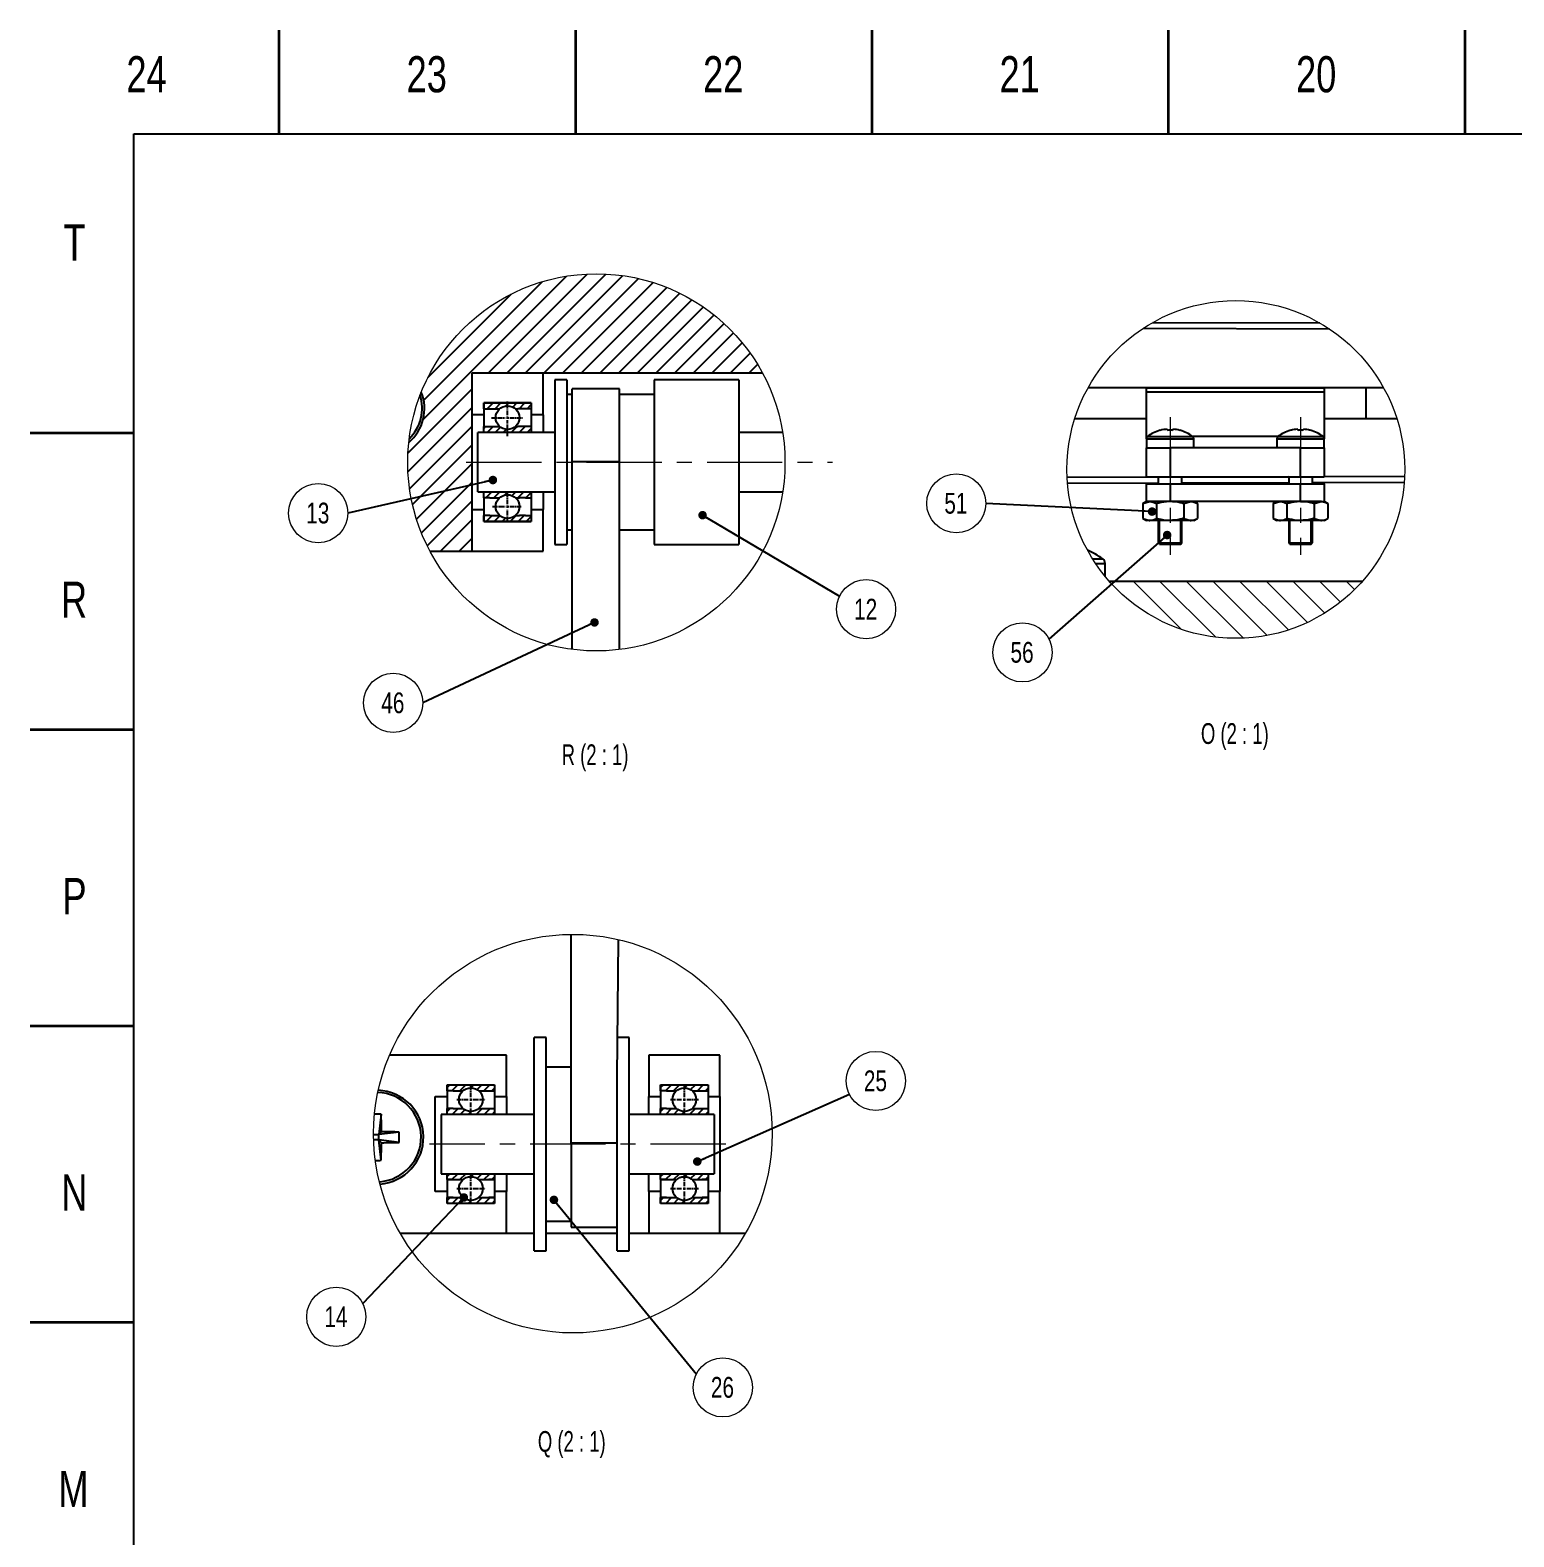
# Model space of a CAD drawing. Header units: millimetres. Extents: x 2 to 1186, y 2 to 838.
# Drawn here: x 2.5 to 252.7, y 584.3 to 838.5 of the extents above; entities that cross this region are included whole.
import ezdxf

# ---------------------------------------------------------------- set-up
doc = ezdxf.new("R2010")
doc.units = ezdxf.units.MM
doc.linetypes.add('CENTER2', pattern=[1.125, 0.75, -0.125, 0.125, -0.125])
doc.linetypes.add('CENTERX2', pattern=[20.32, 12.7, -2.54, 2.54, -2.54])
doc.styles.add('SLDTEXTSTYLE0', font='TXT', dxfattribs={"width": 0.75})
doc.styles.add('SLDTEXTSTYLE2', font='TXT', dxfattribs={"width": 0.666667})
doc.dimstyles.new('SLDDIMSTYLE0', dxfattribs={"dimtxt": 0.18, "dimasz": 1.44, "dimexe": 0, "dimexo": 0.0625, "dimgap": 0, "dimtad": 0, "dimtih": 1, "dimtoh": 1, "dimdec": 0, "dimrnd": 1e-09, "dimzin": 0, "dimdsep": 46, "dimtxsty": 'Standard', "dimblk1": 'DOT', "dimblk2": 'DOT', "dimsah": 1, "dimcen": 0.09, "dimadec": 0, "dimazin": 0, "dimtfac": 1.44, "dimtdec": 0, "dimtofl": 0, "dimtmove": 0, "dimatfit": 3, "dimldrblk": 'DOT', "dimfxl": 1, "dimfrac": 2, "dimtolj": 1, "dimtzin": 0, "dimarcsym": 0})

# ---------------------------------------------------------------- blocks, each defined once
blk = doc.blocks.new('SW_HATCH_6')
at = {"color": 0, "linetype": 'Continuous', "lineweight": 18}
for p, q in [((-35.92, 0), (-27.76, -8.16)), ((-31.43, 0), (-21.95, -9.48)), ((-26.94, 0), (-17.29, -9.65)), ((-22.45, 0), (-13.27, -9.18)), ((-17.96, 0), (-9.7, -8.26)), ((-13.47, 0), (-6.48, -6.99)), ((-8.98, 0), (-3.57, -5.41)), ((-4.49, 0), (-0.93, -3.56)), ((0, 0), (1.45, -1.45))]:
    blk.add_line(p, q, dxfattribs=at)
blk = doc.blocks.new('SW_NOTE_0_47')
at = {"color": 0, "linetype": 'Continuous', "lineweight": 0}
blk.add_circle((-4.47, -2.23), 4.99, dxfattribs=at)
at = {"color": 0, "linetype": 'Continuous', "lineweight": 0, "insert": (-4.54, -0.47), "char_height": 3.5, "attachment_point": 2, "style": 'SLDTEXTSTYLE0'}
blk.add_mtext('56', dxfattribs=at)
blk = doc.blocks.new('_Dot')
at = {"color": 0, "linetype": 'ByBlock', "lineweight": -2}
blk.add_line((-0.5, 0), (-1, 0), dxfattribs=at)
at = {"color": 0, "linetype": 'ByBlock', "const_width": 0.5}
blk.add_lwpolyline([(-0.25, 0, 1), (0.25, 0, 1)], format="xyb", close=True, dxfattribs=at)
blk = doc.blocks.new('SW_NOTE_0_48')
at = {"color": 0, "linetype": 'Continuous', "lineweight": 0}
blk.add_circle((-4.99, 0), 4.99, dxfattribs=at)
at = {"color": 0, "linetype": 'Continuous', "lineweight": 0, "insert": (-5.06, 1.76), "char_height": 3.5, "attachment_point": 2, "style": 'SLDTEXTSTYLE0'}
blk.add_mtext('51', dxfattribs=at)
blk = doc.blocks.new('SW_NOTE_0_52')
at = {"color": 0, "linetype": 'Continuous', "lineweight": 0}
blk.add_circle((4.47, -2.23), 4.99, dxfattribs=at)
at = {"color": 0, "linetype": 'Continuous', "lineweight": 0, "insert": (4.4, -0.47), "char_height": 3.5, "attachment_point": 2, "style": 'SLDTEXTSTYLE0'}
blk.add_mtext('26', dxfattribs=at)
blk = doc.blocks.new('SW_NOTE_0_53')
at = {"color": 0, "linetype": 'Continuous', "lineweight": 0}
blk.add_circle((-4.47, -2.23), 4.99, dxfattribs=at)
at = {"color": 0, "linetype": 'Continuous', "lineweight": 0, "insert": (-4.54, -0.47), "char_height": 3.5, "attachment_point": 2, "style": 'SLDTEXTSTYLE0'}
blk.add_mtext('14', dxfattribs=at)
blk = doc.blocks.new('SW_NOTE_0_54')
at = {"color": 0, "linetype": 'Continuous', "lineweight": 0}
blk.add_circle((4.47, 2.23), 4.99, dxfattribs=at)
at = {"color": 0, "linetype": 'Continuous', "lineweight": 0, "insert": (4.4, 4), "char_height": 3.5, "attachment_point": 2, "style": 'SLDTEXTSTYLE0'}
blk.add_mtext('25', dxfattribs=at)
blk = doc.blocks.new('SW_NOTE_0_55')
at = {"color": 0, "linetype": 'Continuous', "lineweight": 0}
blk.add_circle((-4.99, 0), 4.99, dxfattribs=at)
at = {"color": 0, "linetype": 'Continuous', "lineweight": 0, "insert": (-5.06, 1.76), "char_height": 3.5, "attachment_point": 2, "style": 'SLDTEXTSTYLE0'}
blk.add_mtext('46', dxfattribs=at)
blk = doc.blocks.new('SW_NOTE_0_56')
at = {"color": 0, "linetype": 'Continuous', "lineweight": 0}
blk.add_circle((-4.99, 0), 4.99, dxfattribs=at)
at = {"color": 0, "linetype": 'Continuous', "lineweight": 0, "insert": (-5.06, 1.76), "char_height": 3.5, "attachment_point": 2, "style": 'SLDTEXTSTYLE0'}
blk.add_mtext('13', dxfattribs=at)
blk = doc.blocks.new('SW_NOTE_0_57')
at = {"color": 0, "linetype": 'Continuous', "lineweight": 0}
blk.add_circle((4.47, -2.23), 4.99, dxfattribs=at)
at = {"color": 0, "linetype": 'Continuous', "lineweight": 0, "insert": (4.4, -0.47), "char_height": 3.5, "attachment_point": 2, "style": 'SLDTEXTSTYLE0'}
blk.add_mtext('12', dxfattribs=at)
blk = doc.blocks.new('*U101')
at = {"color": 0, "linetype": 'CENTER2', "transparency": 16777216}
for p, q in [((0, 0.4), (0, 2.74)), ((-2.72, 0), (-0.4, 0)), ((0.4, 0), (2.54, 0)), ((0, -3.13), (0, -0.4))]:
    blk.add_line(p, q, dxfattribs=at)
at = {"color": 0, "linetype": 'Continuous', "transparency": 16777216}
for p, q in [((-0.2, 0), (0.2, 0)), ((0, -0.2), (0, 0.2))]:
    blk.add_line(p, q, dxfattribs=at)
blk = doc.blocks.new('*U102')
at = {"color": 0, "linetype": 'CENTER2', "transparency": 16777216}
for p, q in [((-2.52, 0), (-0.4, 0)), ((0, 0.4), (0, 2.4)), ((0.4, 0), (2.4, 0)), ((0, -2.65), (0, -0.4))]:
    blk.add_line(p, q, dxfattribs=at)
at = {"color": 0, "linetype": 'Continuous', "transparency": 16777216}
for p, q in [((-0.2, 0), (0.2, 0)), ((0, -0.2), (0, 0.2))]:
    blk.add_line(p, q, dxfattribs=at)
blk = doc.blocks.new('*U103')
at = {"color": 0, "linetype": 'CENTER2', "transparency": 16777216}
for p, q in [((-2.36, 0), (-0.4, 0)), ((0, 0.4), (0, 2.31)), ((0.4, 0), (2.42, 0)), ((0, -2.36), (0, -0.4))]:
    blk.add_line(p, q, dxfattribs=at)
at = {"color": 0, "linetype": 'Continuous', "transparency": 16777216}
for p, q in [((-0.2, 0), (0.2, 0)), ((0, -0.2), (0, 0.2))]:
    blk.add_line(p, q, dxfattribs=at)
blk = doc.blocks.new('*U104')
at = {"color": 0, "linetype": 'CENTER2', "transparency": 16777216}
for p, q in [((-2.36, 0), (-0.4, 0)), ((0, 0.4), (0, 2.31)), ((0.4, 0), (2.42, 0)), ((0, -2.36), (0, -0.4))]:
    blk.add_line(p, q, dxfattribs=at)
at = {"color": 0, "linetype": 'Continuous', "transparency": 16777216}
for p, q in [((-0.2, 0), (0.2, 0)), ((0, -0.2), (0, 0.2))]:
    blk.add_line(p, q, dxfattribs=at)
blk = doc.blocks.new('*U105')
at = {"color": 0, "linetype": 'CENTER2', "transparency": 16777216}
for p, q in [((-2.36, 0), (-0.4, 0)), ((0, 0.4), (0, 2.31)), ((0.4, 0), (2.42, 0)), ((0, -2.36), (0, -0.4))]:
    blk.add_line(p, q, dxfattribs=at)
at = {"color": 0, "linetype": 'Continuous', "transparency": 16777216}
for p, q in [((-0.2, 0), (0.2, 0)), ((0, -0.2), (0, 0.2))]:
    blk.add_line(p, q, dxfattribs=at)
blk = doc.blocks.new('*U106')
at = {"color": 0, "linetype": 'CENTER2', "transparency": 16777216}
for p, q in [((-2.36, 0), (-0.4, 0)), ((0, 0.4), (0, 2.31)), ((0.4, 0), (2.42, 0)), ((0, -2.36), (0, -0.4))]:
    blk.add_line(p, q, dxfattribs=at)
at = {"color": 0, "linetype": 'Continuous', "transparency": 16777216}
for p, q in [((-0.2, 0), (0.2, 0)), ((0, -0.2), (0, 0.2))]:
    blk.add_line(p, q, dxfattribs=at)

msp = doc.modelspace()

# ---------------------------------------------------------------- hatches: boundary and pattern name
h = msp.add_hatch()
h.set_pattern_fill('ANSI31', color=256, scale=0.7)
h.paths.add_polyline_path([(77.01, 780.63), (126.02, 780.63, 0.636407), (68.47, 777.45, -0.322896), (66.35, 768.95, 0.026493), (66.17, 765.59, 0.122982), (69.91, 750.63), (77.01, 750.63)])
h = msp.add_hatch()
h.set_pattern_fill('ANSI31', color=256, scale=0.3)
h.paths.add_polyline_path([(83.01, 775.63), (79.01, 775.63), (79.01, 774.63), (80.01, 774.63), (81.01, 774.63), (81.29, 774.63), (81.69, 774.63, -0.182675), (83.01, 775.13)])
h.paths.add_polyline_path([(87.01, 775.63), (83.01, 775.63), (83.01, 775.13, -0.182675), (84.33, 774.63), (84.73, 774.63), (85.01, 774.63), (86.01, 774.63), (87.01, 774.63)])
h.paths.add_polyline_path([(81.69, 771.63), (81.29, 771.63), (81.01, 771.63), (80.01, 771.63), (79.01, 771.63), (79.01, 770.63), (83.01, 770.63), (83.01, 771.13, -0.182675)])
h.paths.add_polyline_path([(87.01, 771.63), (86.01, 771.63), (85.01, 771.63), (84.73, 771.63), (84.33, 771.63, -0.182675), (83.01, 771.13), (83.01, 770.63), (87.01, 770.63)])
h = msp.add_hatch()
h.set_pattern_fill('ANSI31', color=256, scale=0.3)
h.paths.add_polyline_path([(84.33, 759.63), (85.01, 759.63), (86.01, 759.63), (87.01, 759.63), (87.01, 760.63), (79.01, 760.63), (79.01, 759.63), (80.01, 759.63), (81.01, 759.63), (81.69, 759.63, -0.377963)])
h.paths.add_polyline_path([(83.01, 756.13, -0.182675), (81.69, 756.63), (81.01, 756.63), (80.01, 756.63), (79.01, 756.63), (79.01, 755.63), (83.01, 755.63)])
h.paths.add_polyline_path([(87.01, 756.63), (86.01, 756.63), (85.01, 756.63), (84.33, 756.63, -0.182675), (83.01, 756.13), (83.01, 755.63), (87.01, 755.63)])
h = msp.add_hatch()
h.set_pattern_fill('ANSI31', color=256, scale=0.3)
h.paths.add_polyline_path([(80.83, 660.6), (72.83, 660.6), (72.83, 659.6), (73.83, 659.6), (75.51, 659.6, -0.377973), (78.15, 659.6), (79.83, 659.6), (80.83, 659.6)])
h.paths.add_polyline_path([(75.51, 656.6), (73.83, 656.6), (72.83, 656.6), (72.83, 655.6), (80.83, 655.6), (80.83, 656.6), (79.83, 656.6), (78.15, 656.6, -0.37796)])
h = msp.add_hatch()
h.set_pattern_fill('ANSI31', color=256, scale=0.3)
h.set_pattern_definition([(45, (36, 0), (-0.6735192, 0.6735192), [])])
h.paths.add_polyline_path([(116.83, 660.6), (108.83, 660.6), (108.83, 659.6), (109.83, 659.6), (111.51, 659.6, -0.377973), (114.15, 659.6), (115.83, 659.6), (116.83, 659.6)])
h.paths.add_polyline_path([(111.51, 656.6), (109.83, 656.6), (108.83, 656.6), (108.83, 655.6), (116.83, 655.6), (116.83, 656.6), (115.83, 656.6), (114.15, 656.6, -0.37796)])
h = msp.add_hatch()
h.set_pattern_fill('ANSI31', color=256, scale=0.3)
h.set_pattern_definition([(45, (0, -15), (-0.6735192, 0.6735192), [])])
h.paths.add_polyline_path([(80.83, 645.6), (72.83, 645.6), (72.83, 644.6), (73.83, 644.6), (75.51, 644.6, -0.377973), (78.15, 644.6), (79.83, 644.6), (80.83, 644.6)])
h.paths.add_polyline_path([(75.51, 641.6), (73.83, 641.6), (72.83, 641.6), (72.83, 640.6), (80.83, 640.6), (80.83, 641.6), (79.83, 641.6), (78.15, 641.6, -0.37796)])
h = msp.add_hatch()
h.set_pattern_fill('ANSI31', color=256, scale=0.3)
h.set_pattern_definition([(45, (36, -15), (-0.6735192, 0.6735192), [])])
h.paths.add_polyline_path([(116.83, 645.6), (108.83, 645.6), (108.83, 644.6), (109.83, 644.6), (111.51, 644.6, -0.377973), (114.15, 644.6), (115.83, 644.6), (116.83, 644.6)])
h.paths.add_polyline_path([(111.51, 641.6), (109.83, 641.6), (108.83, 641.6), (108.83, 640.6), (116.83, 640.6), (116.83, 641.6), (115.83, 641.6), (114.15, 641.6, -0.37796)])

# ---------------------------------------------------------------- linework, layer by layer
at = {"color": 7, "linetype": 'Continuous', "lineweight": 35}
for p, q in [((44.5, 821), (44.5, 838.5)), ((94.5, 821), (94.5, 838.5)), ((144.5, 821), (144.5, 838.5)), ((194.5, 821), (194.5, 838.5)), ((244.5, 821), (244.5, 838.5)), ((20, 770.5), (2.5, 770.5)), ((20, 720.5), (2.5, 720.5)), ((20, 670.5), (2.5, 670.5)), ((20, 620.5), (2.5, 620.5))]:
    msp.add_line(p, q, dxfattribs=at)
at = {"color": 7, "linetype": 'Continuous', "lineweight": 25}
for p, q in [((20, 20), (20, 821)), ((20, 821), (1169, 821)), ((190.22, 788.21), (221.6, 788.1)), ((191.86, 789.21), (219.98, 789.11)), ((89.01, 780.63), (77.01, 780.63)), ((77.01, 780.63), (77.01, 773.63)), ((126.02, 780.63), (77.01, 780.63)), ((77.01, 780.63), (77.01, 750.63)), ((89.01, 773.63), (89.01, 780.63)), ((93.01, 779.53), (91.01, 779.53)), ((91.01, 779.53), (91.01, 751.73)), ((93.01, 779.53), (93.01, 751.73)), ((101.91, 777.99), (93.91, 777.99)), ((93.91, 765.69), (93.91, 777.99)), ((101.91, 765.69), (101.91, 777.99)), ((122.01, 779.53), (107.71, 779.53)), ((107.71, 779.53), (107.71, 751.73)), ((122.01, 779.53), (122.01, 751.73)), ((230.75, 778.18), (180.91, 778.18)), ((190.74, 778.18), (220.74, 778.18)), ((190.74, 777.45), (190.74, 778.18)), ((201.23, 778.18), (201.24, 778.18)), ((208.74, 778.18), (202.74, 778.18)), ((220.74, 778.18), (220.74, 777.45)), ((227.78, 778.18), (227.78, 772.98)), ((79.01, 775.63), (87.01, 775.63)), ((79.01, 774.63), (79.01, 775.63)), ((87.01, 775.63), (79.01, 775.63)), ((79.01, 775.63), (79.01, 773.63)), ((87.01, 775.63), (87.01, 774.63)), ((87.01, 775.63), (87.01, 773.63)), ((93.91, 777.03), (93.01, 777.03)), ((107.71, 777.03), (101.91, 777.03)), ((220.74, 777.45), (190.74, 777.45)), ((190.74, 770.02), (190.74, 777.45)), ((220.74, 777.45), (220.74, 770.02)), ((79.01, 773.63), (77.01, 773.63)), ((79.01, 774.63), (80.01, 774.63)), ((79.01, 773.63), (79.01, 771.63)), ((87.01, 774.63), (86.01, 774.63)), ((89.01, 773.63), (87.01, 773.63)), ((87.01, 773.63), (87.01, 771.63)), ((89.01, 773.63), (89.01, 770.63)), ((178.68, 772.98), (190.74, 772.98)), ((220.74, 772.98), (232.99, 772.98)), ((91.01, 770.63), (78.01, 770.63)), ((78.01, 763.65), (78.01, 770.63)), ((79.01, 771.63), (80.01, 771.63)), ((79.01, 770.63), (79.01, 771.63)), ((87.01, 770.63), (79.01, 770.63)), ((87.01, 771.63), (86.01, 771.63)), ((87.01, 771.63), (87.01, 770.63)), ((129.4, 770.63), (122.01, 770.63)), ((190.74, 769.58), (190.74, 770.02)), ((190.74, 770.02), (191.01, 770.02)), ((190.74, 769.58), (190.74, 768.02)), ((190.74, 769.58), (198.74, 769.58)), ((190.74, 768.02), (194.74, 768.02)), ((190.74, 763.15), (190.74, 768.02)), ((190.74, 768.02), (194.74, 768.02)), ((190.93, 769.97), (198.54, 769.97)), ((194.74, 768.02), (194.74, 763.15)), ((216.74, 768.02), (194.74, 768.02)), ((198.47, 770.02), (213.01, 770.02)), ((198.74, 768.02), (198.74, 769.58)), ((212.74, 769.58), (212.74, 768.02)), ((212.74, 769.58), (220.74, 769.58)), ((212.93, 769.97), (220.54, 769.97)), ((216.74, 768.02), (220.74, 768.02)), ((216.74, 763.15), (216.74, 768.02)), ((216.74, 768.02), (220.74, 768.02)), ((220.47, 770.02), (220.74, 770.02)), ((220.74, 770.02), (220.74, 769.58)), ((220.74, 768.02), (220.74, 769.58)), ((220.74, 768.02), (220.74, 763.15)), ((101.91, 765.69), (93.91, 765.69)), ((93.91, 734.04), (93.91, 765.69)), ((101.91, 734.02), (101.91, 765.69)), ((78.01, 760.63), (78.01, 763.65)), ((192.74, 763.07), (177.38, 763.02)), ((190.74, 763.15), (194.74, 763.15)), ((190.74, 763.07), (190.74, 763.15)), ((192.74, 763.15), (192.74, 761.99)), ((194.74, 763.15), (216.74, 763.15)), ((196.74, 761.99), (196.74, 763.15)), ((214.74, 763.14), (196.74, 763.08)), ((214.74, 763.15), (214.74, 761.99)), ((216.74, 763.15), (220.74, 763.15)), ((218.74, 761.99), (218.74, 763.15)), ((234.29, 763.2), (220.74, 763.16)), ((78.01, 760.63), (91.01, 760.63)), ((79.01, 760.63), (87.01, 760.63)), ((79.01, 759.63), (79.01, 760.63)), ((87.01, 760.63), (87.01, 759.63)), ((89.01, 760.63), (89.01, 757.63)), ((122.01, 760.63), (129.41, 760.63)), ((192.74, 762.07), (177.45, 762.02)), ((190.74, 761.99), (190.74, 762.07)), ((190.74, 758.99), (190.74, 761.99)), ((190.74, 761.99), (194.74, 761.99)), ((194.74, 761.99), (194.74, 758.99)), ((194.74, 761.99), (216.74, 761.99)), ((214.74, 762.14), (196.74, 762.08)), ((216.74, 758.99), (216.74, 761.99)), ((216.74, 761.99), (220.74, 761.99)), ((234.23, 762.2), (218.74, 762.15)), ((220.74, 761.99), (220.74, 762.16)), ((220.74, 761.99), (220.74, 758.99)), ((77.01, 757.63), (79.01, 757.63)), ((77.01, 757.63), (77.01, 750.63)), ((80.01, 759.63), (79.01, 759.63)), ((79.01, 759.63), (79.01, 757.63)), ((79.01, 757.63), (79.01, 755.63)), ((86.01, 759.63), (87.01, 759.63)), ((87.01, 759.63), (87.01, 757.63)), ((87.01, 757.63), (89.01, 757.63)), ((87.01, 757.63), (87.01, 755.63)), ((89.01, 750.63), (89.01, 757.63)), ((190.74, 758.99), (190.12, 758.63)), ((190.12, 758.63), (191.27, 758.99)), ((190.12, 758.63), (190.12, 756.14)), ((190.74, 758.99), (191.27, 758.99)), ((191.27, 758.99), (190.74, 758.99)), ((194.74, 758.99), (191.27, 758.99)), ((192.43, 758.63), (192.43, 756.14)), ((216.74, 758.99), (194.74, 758.99)), ((197.05, 758.63), (198.2, 758.99)), ((197.05, 758.63), (197.05, 756.14)), ((199.35, 758.63), (198.74, 758.99)), ((199.35, 758.63), (199.35, 756.14)), ((212.74, 758.99), (212.12, 758.63)), ((212.12, 758.63), (213.27, 758.99)), ((212.12, 758.63), (212.12, 756.14)), ((214.43, 758.63), (214.43, 756.14)), ((216.74, 758.99), (220.2, 758.99)), ((220.25, 758.99), (216.74, 758.99)), ((219.05, 758.63), (220.2, 758.99)), ((219.05, 758.63), (219.05, 756.14)), ((220.2, 758.99), (220.74, 758.99)), ((221.35, 758.63), (220.74, 758.99)), ((221.35, 758.63), (221.35, 756.14)), ((80.01, 756.63), (79.01, 756.63)), ((79.01, 755.63), (79.01, 756.63)), ((87.01, 755.63), (79.01, 755.63)), ((79.01, 755.63), (87.01, 755.63)), ((86.01, 756.63), (87.01, 756.63)), ((87.01, 756.63), (87.01, 755.63)), ((190.12, 756.14), (190.74, 755.79)), ((190.12, 756.14), (191.27, 755.79)), ((191.27, 755.79), (190.74, 755.79)), ((194.74, 755.79), (191.27, 755.79)), ((192.74, 755.79), (192.74, 752.02)), ((198.2, 755.79), (194.74, 755.79)), ((196.74, 752.02), (196.74, 755.79)), ((197.05, 756.14), (198.2, 755.79)), ((198.74, 755.79), (198.2, 755.79)), ((198.74, 755.79), (199.35, 756.14)), ((212.12, 756.14), (212.74, 755.79)), ((212.12, 756.14), (213.27, 755.79)), ((213.27, 755.79), (212.74, 755.79)), ((216.74, 755.79), (213.27, 755.79)), ((214.74, 755.79), (214.74, 752.02)), ((220.2, 755.79), (216.74, 755.79)), ((218.74, 752.02), (218.74, 755.79)), ((219.05, 756.14), (220.2, 755.79)), ((220.74, 755.79), (220.2, 755.79)), ((220.74, 755.79), (221.35, 756.14)), ((93.01, 754.23), (93.91, 754.23)), ((101.91, 754.23), (107.71, 754.23)), ((69.91, 750.63), (77.01, 750.63)), ((77.01, 750.63), (89.01, 750.63)), ((91.01, 751.73), (93.01, 751.73)), ((107.71, 751.73), (122.01, 751.73)), ((192.74, 752.02), (196.74, 752.02)), ((214.74, 752.02), (218.74, 752.02)), ((181.65, 749.33), (183.38, 749.33)), ((182.15, 748.55), (183.78, 748.55)), ((183.78, 746.36), (183.78, 748.55)), ((184.43, 745.58), (227.23, 745.58)), ((93.73, 650.76), (93.73, 685.98)), ((101.52, 661.96), (101.73, 685.08)), ((89.52, 668.6), (87.52, 668.6)), ((87.52, 632.6), (87.52, 668.6)), ((89.52, 632.6), (89.52, 668.6)), ((103.52, 668.6), (101.58, 668.6)), ((103.52, 632.6), (103.52, 668.6)), ((82.83, 665.6), (63.12, 665.6)), ((82.83, 658.6), (82.83, 665.6)), ((93.73, 663.6), (89.52, 663.6)), ((106.83, 665.6), (106.83, 658.6)), ((118.83, 665.6), (106.83, 665.6)), ((118.83, 658.6), (118.83, 665.6)), ((101.52, 632.6), (101.52, 661.96)), ((70.83, 658.6), (72.83, 658.6)), ((70.83, 642.6), (70.83, 658.6)), ((72.83, 660.6), (80.83, 660.6)), ((72.83, 659.6), (72.83, 660.6)), ((72.83, 660.6), (80.83, 660.6)), ((72.83, 660.6), (72.83, 658.6)), ((73.83, 659.6), (72.83, 659.6)), ((72.83, 658.6), (72.83, 656.6)), ((79.83, 659.6), (80.83, 659.6)), ((80.83, 660.6), (80.83, 659.6)), ((80.83, 660.6), (80.83, 658.6)), ((80.83, 658.6), (82.83, 658.6)), ((80.83, 658.6), (80.83, 656.6)), ((82.83, 658.6), (82.83, 655.6)), ((106.83, 658.6), (108.83, 658.6)), ((106.83, 655.6), (106.83, 658.6)), ((108.83, 660.6), (116.83, 660.6)), ((108.83, 659.6), (108.83, 660.6)), ((108.83, 660.6), (116.83, 660.6)), ((108.83, 660.6), (108.83, 658.6)), ((109.83, 659.6), (108.83, 659.6)), ((109.83, 659.6), (108.83, 659.6)), ((108.83, 658.6), (108.83, 656.6)), ((115.83, 659.6), (116.83, 659.6)), ((115.83, 659.6), (116.83, 659.6)), ((116.83, 660.6), (116.83, 659.6)), ((116.83, 660.6), (116.83, 658.6)), ((116.83, 658.6), (118.83, 658.6)), ((116.83, 658.6), (116.83, 656.6)), ((118.83, 658.6), (118.83, 642.6)), ((73.83, 656.6), (72.83, 656.6)), ((72.83, 655.6), (72.83, 656.6)), ((79.83, 656.6), (80.83, 656.6)), ((80.83, 656.6), (80.83, 655.6)), ((108.83, 655.6), (108.83, 656.6)), ((109.83, 656.6), (108.83, 656.6)), ((109.83, 656.6), (108.83, 656.6)), ((115.83, 656.6), (116.83, 656.6)), ((115.83, 656.6), (116.83, 656.6)), ((116.83, 656.6), (116.83, 655.6)), ((61.7, 655.65), (61.29, 652.22)), ((87.52, 655.6), (71.83, 655.6)), ((71.83, 655.6), (71.83, 645.6)), ((80.83, 655.6), (72.83, 655.6)), ((117.83, 655.6), (103.52, 655.6)), ((116.83, 655.6), (108.83, 655.6)), ((117.83, 655.6), (117.83, 645.6)), ((60.4, 652.22), (61.29, 652.22)), ((61.29, 651.29), (60.42, 651.29)), ((61.75, 652.68), (61.29, 652.22)), ((64.73, 652.63), (61.29, 652.22)), ((61.29, 651.29), (61.29, 652.22)), ((61.7, 647.86), (61.29, 651.29)), ((61.29, 651.29), (61.75, 650.83)), ((64.73, 650.89), (61.29, 651.29)), ((93.73, 650.76), (93.73, 636.6)), ((101.52, 650.76), (93.73, 650.76)), ((71.83, 645.6), (87.52, 645.6)), ((72.83, 645.6), (80.83, 645.6)), ((72.83, 644.6), (72.83, 645.6)), ((80.83, 645.6), (80.83, 644.6)), ((82.83, 645.6), (82.83, 642.6)), ((103.52, 645.6), (117.83, 645.6)), ((106.83, 642.6), (106.83, 645.6)), ((108.83, 645.6), (116.83, 645.6)), ((108.83, 644.6), (108.83, 645.6)), ((116.83, 645.6), (116.83, 644.6)), ((72.83, 644.6), (73.83, 644.6)), ((72.83, 644.6), (72.83, 642.6)), ((73.83, 644.6), (72.83, 644.6)), ((73.83, 644.6), (73.83, 644.6)), ((80.83, 644.6), (79.83, 644.6)), ((79.83, 644.6), (79.83, 644.6)), ((79.83, 644.6), (80.83, 644.6)), ((80.83, 644.6), (80.83, 642.6)), ((108.83, 644.6), (109.83, 644.6)), ((108.83, 644.6), (108.83, 642.6)), ((109.83, 644.6), (108.83, 644.6)), ((109.83, 644.6), (109.83, 644.6)), ((116.83, 644.6), (115.83, 644.6)), ((115.83, 644.6), (115.83, 644.6)), ((115.83, 644.6), (116.83, 644.6)), ((116.83, 644.6), (116.83, 642.6)), ((72.83, 642.6), (70.83, 642.6)), ((72.83, 642.6), (72.83, 640.6)), ((72.83, 641.6), (73.83, 641.6)), ((72.83, 640.6), (72.83, 641.6)), ((73.83, 641.6), (72.83, 641.6)), ((80.83, 640.6), (72.83, 640.6)), ((80.83, 640.6), (72.83, 640.6)), ((80.83, 641.6), (79.83, 641.6)), ((79.83, 641.6), (80.83, 641.6)), ((80.83, 642.6), (80.83, 640.6)), ((82.83, 642.6), (80.83, 642.6)), ((80.83, 641.6), (80.83, 640.6)), ((82.83, 635.6), (82.83, 642.6)), ((108.83, 642.6), (106.83, 642.6)), ((106.83, 642.6), (106.83, 635.6)), ((108.83, 642.6), (108.83, 640.6)), ((108.83, 641.6), (109.83, 641.6)), ((108.83, 640.6), (108.83, 641.6)), ((109.83, 641.6), (108.83, 641.6)), ((116.83, 640.6), (108.83, 640.6)), ((116.83, 640.6), (108.83, 640.6)), ((116.83, 641.6), (115.83, 641.6)), ((115.83, 641.6), (116.83, 641.6)), ((118.83, 642.6), (116.83, 642.6)), ((116.83, 642.6), (116.83, 640.6)), ((116.83, 641.6), (116.83, 640.6)), ((118.83, 635.6), (118.83, 642.6)), ((64.88, 635.6), (82.83, 635.6)), ((82.83, 635.6), (87.52, 635.6)), ((89.52, 637.6), (93.73, 637.6)), ((89.52, 635.6), (101.52, 635.6)), ((93.73, 636.6), (101.52, 636.6)), ((103.52, 635.6), (106.83, 635.6)), ((106.83, 635.6), (118.83, 635.6)), ((118.83, 635.6), (123.15, 635.6)), ((87.52, 632.6), (89.52, 632.6)), ((101.52, 632.6), (103.52, 632.6))]:
    msp.add_line(p, q, dxfattribs=at)
for p, q in [((80.01, 774.63), (81.01, 774.63)), ((81.01, 774.63), (81.29, 774.63)), ((81.29, 774.63), (81.69, 774.63)), ((84.33, 774.63), (84.73, 774.63)), ((85.01, 774.63), (84.73, 774.63)), ((86.01, 774.63), (85.01, 774.63)), ((80.01, 771.63), (81.01, 771.63)), ((81.01, 771.63), (81.29, 771.63)), ((81.29, 771.63), (81.69, 771.63)), ((84.33, 771.63), (84.73, 771.63)), ((85.01, 771.63), (84.73, 771.63)), ((86.01, 771.63), (85.01, 771.63)), ((80.01, 759.63), (81.01, 759.63)), ((81.01, 759.63), (81.69, 759.63)), ((84.33, 759.63), (85.01, 759.63)), ((86.01, 759.63), (85.01, 759.63)), ((80.01, 756.63), (81.01, 756.63)), ((81.01, 756.63), (81.69, 756.63)), ((84.33, 756.63), (85.01, 756.63)), ((86.01, 756.63), (85.01, 756.63)), ((192.96, 752.02), (192.96, 755.79)), ((196.54, 752.02), (196.54, 755.79)), ((214.94, 752.02), (214.94, 755.79)), ((218.54, 752.02), (218.54, 755.79)), ((192.96, 751.82), (192.74, 752.02)), ((192.96, 752.02), (192.96, 751.82)), ((192.96, 751.82), (196.54, 751.82)), ((196.54, 752.02), (196.54, 751.82)), ((196.54, 751.82), (196.74, 752.02)), ((214.94, 751.82), (214.74, 752.02)), ((214.94, 752.02), (214.94, 751.82)), ((214.94, 751.82), (218.54, 751.82)), ((218.54, 752.02), (218.54, 751.82)), ((218.54, 751.82), (218.74, 752.02)), ((73.83, 659.6), (75.51, 659.6)), ((78.15, 659.6), (79.83, 659.6)), ((109.83, 659.6), (111.51, 659.6)), ((114.15, 659.6), (115.83, 659.6)), ((73.83, 656.6), (75.51, 656.6)), ((78.15, 656.6), (79.83, 656.6)), ((109.83, 656.6), (111.51, 656.6)), ((114.15, 656.6), (115.83, 656.6)), ((73.83, 644.6), (75.51, 644.6)), ((78.15, 644.6), (79.83, 644.6)), ((109.83, 644.6), (111.51, 644.6)), ((114.15, 644.6), (115.83, 644.6)), ((73.83, 641.6), (75.51, 641.6)), ((78.15, 641.6), (79.83, 641.6)), ((109.83, 641.6), (111.51, 641.6)), ((114.15, 641.6), (115.83, 641.6))]:
    msp.add_line(p, q)
at = {"color": 7, "linetype": 'CENTERX2', "lineweight": 18}
for p, q in [((194.74, 773.19), (194.74, 750.02)), ((216.74, 773.19), (216.74, 750.02)), ((76.01, 765.63), (137.8, 765.63)), ((119.83, 650.6), (69.83, 650.6))]:
    msp.add_line(p, q, dxfattribs=at)
at = {"color": 7, "linetype": 'Continuous', "lineweight": 25, "flags": 128}
for points in [[(194.26, 771.19), (194.26, 771.17), (194.26, 771.16), (194.26, 771.14), (194.27, 771.11), (194.27, 771.09), (194.27, 771.06), (194.28, 771.02), (194.28, 770.99)], [(195.19, 770.99), (195.2, 771.02), (195.2, 771.06), (195.2, 771.09), (195.21, 771.11), (195.21, 771.14), (195.21, 771.16), (195.21, 771.17), (195.21, 771.19)], [(215.07, 770.99), (215.07, 770.99), (215.07, 771), (215.06, 771), (215.06, 771)], [(216.26, 771.19), (216.26, 771.17), (216.26, 771.16), (216.26, 771.14), (216.27, 771.11), (216.27, 771.09), (216.27, 771.06), (216.28, 771.02), (216.28, 770.99)], [(217.19, 770.99), (217.2, 771.02), (217.2, 771.06), (217.2, 771.09), (217.21, 771.11), (217.21, 771.14), (217.21, 771.16), (217.21, 771.17), (217.21, 771.19)]]:
    msp.add_lwpolyline(points, dxfattribs=at)
at = {"color": 7, "linetype": 'Continuous', "lineweight": 18}
for centre, radius in [((97.99, 765.59), 31.81), ((205.83, 764.39), 28.48), ((94.02, 652.36), 33.62)]:
    msp.add_circle(centre, radius, dxfattribs=at)
for centre in [(83.01, 773.13), (83.01, 758.13), (76.83, 658.1), (112.83, 658.1), (76.83, 643.1), (112.83, 643.1)]:
    msp.add_circle(centre, 2)
at = {"color": 7, "linetype": 'Continuous', "lineweight": 25}
for centre, radius, start, end in [((202.74, 775.56), 2.62, 90.0085, 92.1939), ((208.74, 775.56), 2.62, 87.8061, 89.9915), ((61.52, 774.67), 7.48, 310.2306, 21.8138), ((61.47, 774.74), 7.15, 313.8565, 18.0049), ((194.74, 764.82), 6.4, 105.1477, 126.4837), ((189.96, 768.93), 3.74, 33.455, 33.7181), ((194.74, 764.78), 6.43, 94.248, 104.9915), ((194.74, 763.72), 7.28, 86.4095, 93.5905), ((194.74, 764.78), 6.43, 75.0079, 85.7525), ((191.57, 774.2), 5.8, 326.3287, 326.4982), ((194.74, 764.82), 6.4, 53.5163, 74.8523), ((216.74, 764.82), 6.4, 105.1473, 126.4838), ((216.74, 764.78), 6.43, 94.248, 104.9915), ((216.74, 763.72), 7.28, 86.4095, 93.5905), ((216.74, 764.78), 6.43, 75.008, 85.7522), ((213.57, 774.2), 5.8, 326.3287, 326.4982), ((216.74, 764.82), 6.4, 53.5156, 74.8529), ((191.22, 769.58), 0.48, 126.4877, 179.9962), ((198.26, 769.58), 0.48, 359.9971, 53.519), ((213.22, 769.58), 0.48, 126.4877, 179.9962), ((220.26, 769.58), 0.48, 359.9971, 53.519), ((175.88, 738.93), 12.82, 54.1699, 67.3475), ((182.82, 748.55), 0.96, 359.9991, 54.2173), ((60.89, 651.77), 7.54, 273.8543, 88.1914), ((60.91, 651.76), 7.92, 274.2189, 87.8883), ((60.85, 637.3), 18.37, 87.3432, 90.8915), ((-68.22, 651.84), 129.98, 0.3732, 1.6835), ((-68.22, 651.68), 129.97, 358.3165, 359.6268), ((60.91, 522.69), 129.99, 88.316, 89.6261), ((60.9, 780.98), 130.15, 270.3746, 271.6832), ((45.42, 651.76), 19.33, 357.4188, 2.5812), ((60.85, 666.34), 18.5, 269.5477, 272.6313)]:
    msp.add_arc(centre, radius, start, end, dxfattribs=at)
for points, knots in [([(191.27, 758.99), (191.3, 758.99), (191.7, 758.98), (192.08, 758.8), (192.43, 758.63)], [0, 0, 0, 0, 0.067649, 1, 1, 1, 1]), ([(194.74, 758.99), (194.53, 758.98), (193.74, 758.96), (192.98, 758.77), (192.43, 758.63)], [0, 0, 0, 0, 0.268637, 1, 1, 1, 1]), ([(197.05, 758.63), (196.85, 758.68), (196.1, 758.89), (195.32, 758.95), (194.74, 758.99)], [0, 0, 0, 0, 0.25755, 1, 1, 1, 1]), ([(198.2, 758.99), (198.23, 758.99), (198.63, 758.98), (199.01, 758.8), (199.35, 758.63)], [0, 0, 0, 0, 0.06765, 1, 1, 1, 1]), ([(213.27, 758.99), (213.3, 758.99), (213.7, 758.98), (214.08, 758.8), (214.43, 758.63)], [0, 0, 0, 0, 0.067649, 1, 1, 1, 1]), ([(216.74, 758.99), (216.53, 758.98), (215.74, 758.96), (214.98, 758.77), (214.43, 758.63)], [0, 0, 0, 0, 0.268637, 1, 1, 1, 1]), ([(219.05, 758.63), (218.85, 758.68), (218.1, 758.89), (217.32, 758.95), (216.74, 758.99)], [0, 0, 0, 0, 0.25755, 1, 1, 1, 1]), ([(220.2, 758.99), (220.23, 758.99), (220.63, 758.98), (221.01, 758.8), (221.35, 758.63)], [0, 0, 0, 0, 0.06765, 1, 1, 1, 1]), ([(191.27, 755.79), (191.3, 755.79), (191.7, 755.79), (192.08, 755.97), (192.43, 756.14)], [0, 0, 0, 0, 0.067649, 1, 1, 1, 1]), ([(194.74, 755.79), (194.53, 755.79), (193.74, 755.81), (192.98, 756), (192.43, 756.14)], [0, 0, 0, 0, 0.268637, 1, 1, 1, 1]), ([(197.05, 756.14), (196.85, 756.09), (196.1, 755.88), (195.32, 755.83), (194.74, 755.79)], [0, 0, 0, 0, 0.25755, 1, 1, 1, 1]), ([(198.2, 755.79), (198.23, 755.79), (198.63, 755.79), (199.01, 755.97), (199.35, 756.14)], [0, 0, 0, 0, 0.06765, 1, 1, 1, 1]), ([(213.27, 755.79), (213.3, 755.79), (213.7, 755.79), (214.08, 755.97), (214.43, 756.14)], [0, 0, 0, 0, 0.067649, 1, 1, 1, 1]), ([(216.74, 755.79), (216.53, 755.79), (215.74, 755.81), (214.98, 756), (214.43, 756.14)], [0, 0, 0, 0, 0.268637, 1, 1, 1, 1]), ([(219.05, 756.14), (218.85, 756.09), (218.1, 755.88), (217.32, 755.83), (216.74, 755.79)], [0, 0, 0, 0, 0.25755, 1, 1, 1, 1]), ([(220.2, 755.79), (220.23, 755.79), (220.63, 755.79), (221.01, 755.97), (221.35, 756.14)], [0, 0, 0, 0, 0.06765, 1, 1, 1, 1])]:
    msp.add_open_spline(points, degree=3, knots=knots, dxfattribs=at)

# ---------------------------------------------------------------- block references
at = {"linetype": 'CENTER2'}
for name, p in [('*U101', (83.01, 773.13)), ('*U102', (83.01, 758.13)), ('*U103', (76.83, 658.1)), ('*U106', (112.83, 658.1)), ('*U104', (76.83, 643.1)), ('*U105', (112.83, 643.1))]:
    msp.add_blockref(name, p, dxfattribs=at)
at = {"color": 7, "linetype": 'Continuous', "lineweight": 0}
for name, p in [('SW_NOTE_0_48', (163.68, 758.68)), ('SW_NOTE_0_56', (56.07, 757.03)), ('SW_NOTE_0_57', (139, 743.05)), ('SW_NOTE_0_47', (174.32, 735.77)), ('SW_NOTE_0_55', (68.72, 725.02)), ('SW_NOTE_0_54', (140.65, 659.02)), ('SW_NOTE_0_53', (58.6, 623.7)), ('SW_NOTE_0_52', (114.85, 611.79))]:
    msp.add_blockref(name, p, dxfattribs=at)
at = {"color": 7, "linetype": 'Continuous', "lineweight": 18}
msp.add_blockref('SW_HATCH_6', (224.41, 745.58), dxfattribs=at)

# ---------------------------------------------------------------- texts
at = {"color": 7, "linetype": 'Continuous', "lineweight": 0, "attachment_point": 2}
for s, insert, char_height, style in [('24', (22.13, 834.11), 6.096, 'SLDTEXTSTYLE0'), ('23', (69.38, 834.11), 6.096, 'SLDTEXTSTYLE0'), ('22', (119.38, 834.11), 6.096, 'SLDTEXTSTYLE0'), ('21', (169.38, 834.11), 6.096, 'SLDTEXTSTYLE0'), ('20', (219.38, 834.11), 6.096, 'SLDTEXTSTYLE0'), ('T', (9.98, 805.73), 6.1, 'SLDTEXTSTYLE0'), ('R', (9.91, 745.48), 6.1, 'SLDTEXTSTYLE0'), ('O (2 : 1)', (205.66, 721.6), 3.5, 'SLDTEXTSTYLE2'), ('R (2 : 1)', (97.77, 718.02), 3.5, 'SLDTEXTSTYLE2'), ('P', (9.98, 695.48), 6.1, 'SLDTEXTSTYLE0'), ('N', (9.95, 645.48), 6.1, 'SLDTEXTSTYLE0'), ('Q (2 : 1)', (93.84, 602.19), 3.5, 'SLDTEXTSTYLE2'), ('M', (9.79, 595.48), 6.1, 'SLDTEXTSTYLE0')]:
    msp.add_mtext(s, dxfattribs=dict(at, insert=insert, char_height=char_height, style=style))

# ---------------------------------------------------------------- leaders
at = {"color": 7, "linetype": 'Continuous', "lineweight": 0}
for points in [[(80.54, 762.61), (56.07, 757.03)], [(115.9, 756.68), (139, 743.05)], [(191.71, 757.29), (163.68, 758.68)], [(194.25, 753.33), (174.32, 735.77)], [(97.67, 738.59), (68.72, 725.02)], [(115.01, 647.65), (140.65, 659.02)], [(75.64, 641.59), (58.6, 623.7)], [(90.83, 641.19), (114.85, 611.79)]]:
    msp.add_leader(points, dimstyle='SLDDIMSTYLE0', dxfattribs=at)

doc.saveas('drawing.dxf')
